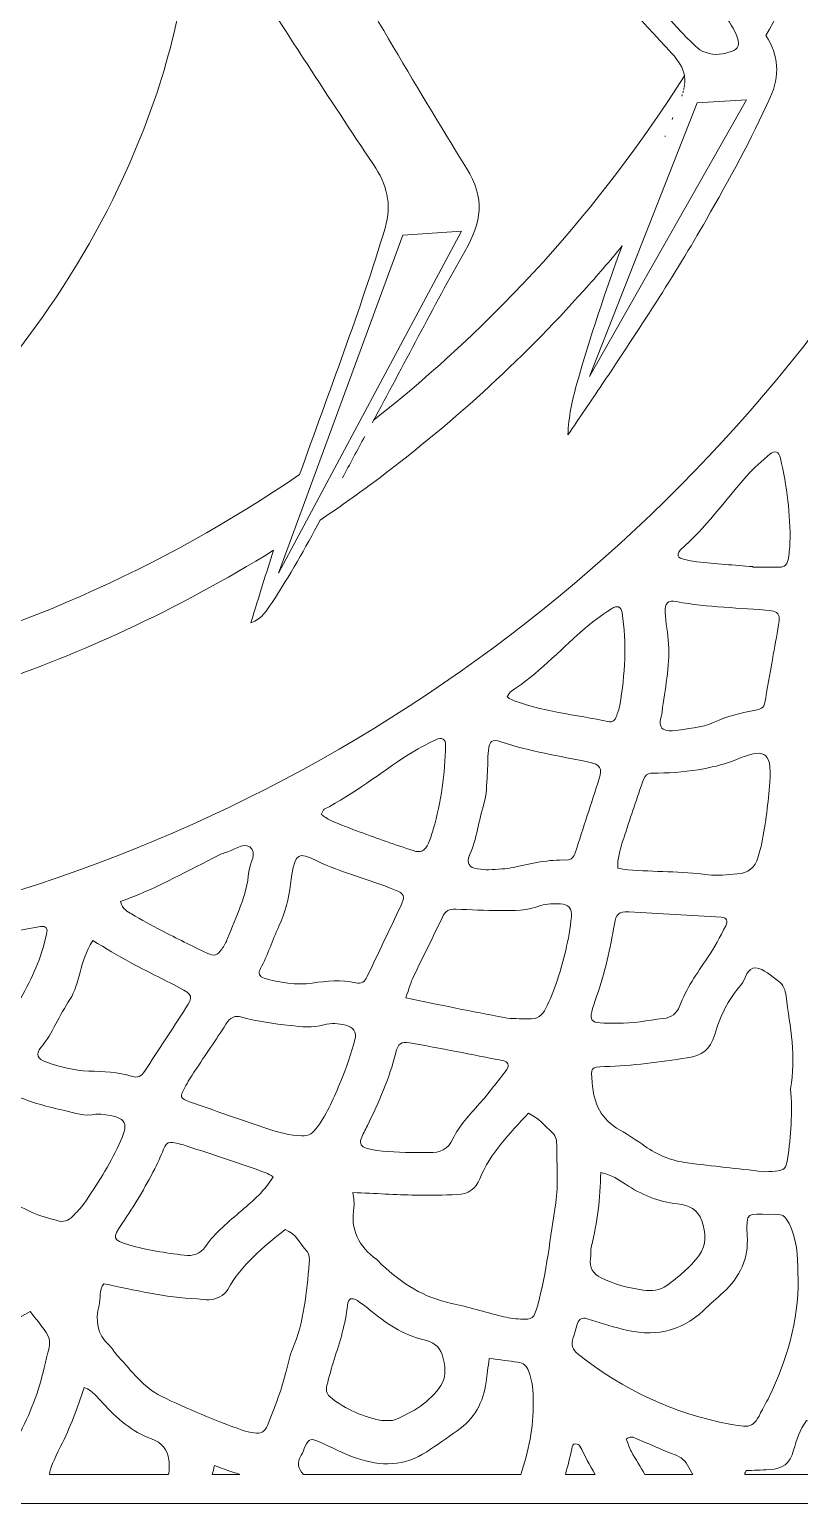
# Model space of a CAD drawing. Extents: x 140 to 2861, y -2860 to -140.
# Drawn here: x 1809 to 2298, y -2860 to -1924 of the extents above; entities that cross this region are included whole.
import ezdxf

# ---------------------------------------------------------------- set-up
doc = ezdxf.new("R2010")
doc.units = 0
doc.header["$MEASUREMENT"] = 0
doc.layers.add('Layer 1', color=7, linetype='Continuous')

# ---------------------------------------------------------------- blocks, each defined once
blk = doc.blocks.new('block 2')
at = {"layer": 'Layer 1', "lineweight": 0}
for points in [[(1780.97, -2859.85), (1839.77, -2859.85), (1880.58, -2859.85), (1919.56, -2859.85), (1951.43, -2859.85), (2003.22, -2859.85), (2113.63, -2859.85), (2143.36, -2859.85), (2179.41, -2859.85), (2210.11, -2859.85), (2242.48, -2859.85), (2275.16, -2859.85), (2345.42, -2859.85)], [(2233.38, -1970.18), (2264.85, -1968.41), (2164.99, -2144.12), (2233.38, -1970.18)], [(2046.42, -2054.21), (2083.81, -2051.64), (1967.58, -2268.95), (2046.42, -2054.21)]]:
    blk.add_lwpolyline(points, dxfattribs=at)
for points, knots in [([(2086.03, -2064.28), (2096.41, -2046.1), (2098.94, -2031), (2086.96, -2011.75), (2053.11, -1957.39), (2021.33, -1901.75), (1988.56, -1846.73), (1954.36, -1789.37), (1916.44, -1734.35), (1881.02, -1677.75), (1870.45, -1660.89), (1861.42, -1643.02), (1851.01, -1624.46), (1857.73, -1624.16), (1860.96, -1627.38), (1864.38, -1629.65), (1922.43, -1667.8), (1980.41, -1706.15), (2038.51, -1744.3), (2048.46, -1750.83), (2056.72, -1759.05), (2064.6, -1767.81), (2095.33, -1802.01), (2126.45, -1835.86), (2156.58, -1870.59), (2176.56, -1893.65), (2196.65, -1916.62), (2217.44, -1938.95), (2221.78, -1943.59), (2224.5, -1948.05), (2225.31, -1953.1), (2172.04, -2037.38), (2104.98, -2111.21), (2027.93, -2171.82), (2027.65, -2172.35), (2027.36, -2172.87), (2027.07, -2173.4), (2046.84, -2137.1), (2065.57, -2100.18), (2086.03, -2064.28)], [0, 0, 0, 0, 1, 1, 1, 2, 2, 2, 3, 3, 3, 4, 4, 4, 5, 5, 5, 6, 6, 6, 7, 7, 7, 8, 8, 8, 9, 9, 9, 10, 10, 10, 11, 11, 11, 12, 12, 12, 13, 13, 13, 13]), ([(2115.73, -1795.67), (2116.73, -1797.02), (2125.88, -1797.67), (2127.57, -1798.13), (2150.24, -1804.35), (2168.1, -1818.95), (2184.01, -1835.9), (2196.38, -1849.04), (2207.56, -1863.56), (2218.94, -1876.62), (2229.96, -1889.3), (2242.18, -1901.79), (2251.63, -1915.7), (2254.55, -1919.96), (2258.36, -1925.38), (2259.39, -1930.53), (2260.55, -1936.29), (2256.93, -1937.25), (2251.56, -1938.68), (2245.98, -1940.17), (2240.18, -1939.52), (2235.23, -1936.52), (2222.2, -1928.65), (2127.49, -1811.42), (2115.73, -1795.67)], [0, 0, 0, 0, 1, 1, 1, 2, 2, 2, 3, 3, 3, 4, 4, 4, 5, 5, 5, 6, 6, 6, 7, 7, 7, 8, 8, 8, 8]), ([(1560.27, -2327.58), (1617.71, -2293.89), (1673.35, -2257.62), (1722.76, -2212.59), (1786.08, -2154.91), (1837.64, -2088.52), (1872.37, -2009.91), (1893.89, -1961.19), (1908.14, -1910.36), (1911.79, -1856.91), (1911.91, -1855.22), (1911.98, -1853.53), (1912.21, -1851.88), (1912.56, -1849.23), (1912.6, -1845.96), (1915.33, -1844.97), (1918.48, -1843.81), (1920.01, -1847.08), (1921.51, -1849.12), (1944.3, -1880.31), (1964.47, -1913.24), (1985.6, -1945.52), (1999.59, -1966.84), (2013.46, -1988.2), (2027.75, -2009.33), (2036.2, -2021.9), (2039.81, -2034.27), (2035.16, -2049.83), (2019.27, -2102.76), (1999.42, -2154.32), (1980.9, -2206.34), (1893.07, -2266.33), (1794.34, -2310.08), (1689.54, -2333.98), (1638.11, -2345.72), (1585.85, -2352.4), (1533.52, -2354.26), (1532.55, -2355.97), (1531.63, -2357.73), (1530.78, -2359.54), (1537.16, -2345.94), (1547, -2335.37), (1560.27, -2327.58)], [0, 0, 0, 0, 1, 1, 1, 2, 2, 2, 3, 3, 3, 4, 4, 4, 5, 5, 5, 6, 6, 6, 7, 7, 7, 8, 8, 8, 9, 9, 9, 10, 10, 10, 11, 11, 11, 12, 12, 12, 13, 13, 13, 14, 14, 14, 14]), ([(1724.87, -2491.54), (1425.79, -2559.76), (1106.27, -2485.55), (866.97, -2295.22), (723.83, -2181.37), (620.75, -2032.29), (559.32, -1868.3), (556.99, -1868.16), (554.66, -1868), (552.33, -1867.83), (590.63, -1870.62), (629.05, -1869.47), (667.27, -1863.1), (676.61, -1861.55), (685.91, -1859.87), (695.18, -1858.03), (695.18, -1858.03), (695.17, -1858.03), (695.17, -1858.03), (703.39, -1877.35), (712.24, -1896.33), (721.74, -1914.89), (723.29, -1917.93), (724.87, -1920.95), (726.45, -1923.96), (726.47, -1923.93), (726.49, -1923.9), (726.52, -1923.87), (726.18, -1924.31), (725.85, -1924.75), (725.52, -1925.19), (715.76, -1938.14), (714.42, -1952.2), (721.06, -1966.88), (733.05, -1993.47), (747.15, -2019.02), (761.6, -2044.3), (782.08, -2080.15), (804.74, -2114.69), (827.76, -2148.96), (835.02, -2159.72), (842.28, -2170.44), (849.54, -2181.16), (849.16, -2169.67), (846.86, -2159.03), (843.9, -2148.54), (835.31, -2118.29), (825.31, -2088.56), (814.41, -2059.15), (853.93, -2108.88), (898.81, -2153.81), (948.77, -2193.54), (967.7, -2208.6), (987.3, -2222.88), (1007.5, -2236.36), (1007.5, -2236.36), (1007.5, -2236.36), (1007.5, -2236.36), (1016.85, -2253.76), (1026.55, -2270.97), (1037.47, -2287.51), (1040.65, -2292.35), (1043.54, -2297.65), (1050.99, -2300.61), (1048.22, -2291.58), (1045.84, -2283.97), (1043.5, -2276.37), (1041.3, -2269.22), (1039.01, -2262.11), (1036.69, -2255.01), (1062.63, -2270.89), (1089.43, -2285.47), (1116.96, -2298.64), (1176.24, -2327), (1238.87, -2348.85), (1303.09, -2363.61), (1361.4, -2377.01), (1421, -2384.52), (1480.53, -2386.04), (1480.52, -2386.03), (1480.52, -2386.02), (1480.52, -2386.02), (1483.9, -2394.72), (1487.34, -2403.41), (1490.84, -2412.07), (1493.15, -2417.72), (1494.76, -2423.98), (1500.45, -2429.13), (1506.13, -2423.98), (1507.75, -2417.72), (1510.05, -2412.07), (1513.54, -2403.45), (1516.96, -2394.81), (1520.33, -2386.15), (1579.84, -2384.97), (1639.02, -2377.77), (1696.54, -2364.65), (1756.14, -2351.05), (1814.72, -2330.98), (1870.63, -2305), (1902.77, -2290.07), (1934.12, -2273.13), (1964.42, -2254.37), (1962.02, -2261.68), (1959.66, -2269.01), (1957.4, -2276.37), (1955.05, -2283.97), (1952.67, -2291.58), (1949.91, -2300.61), (1957.36, -2297.65), (1960.24, -2292.35), (1963.43, -2287.51), (1974.58, -2270.62), (1984.47, -2253.03), (1994, -2235.24), (1994, -2235.24), (1994, -2235.24), (1994, -2235.24), (2005.25, -2227.66), (2016.33, -2219.83), (2027.22, -2211.75), (2075.88, -2175.62), (2121.07, -2134.43), (2161.52, -2089.33), (2169.8, -2080.11), (2177.87, -2070.71), (2185.75, -2061.15), (2175.14, -2089.91), (2165.39, -2118.98), (2157, -2148.54), (2154.04, -2159.03), (2151.74, -2169.67), (2151.35, -2181.16), (2158.61, -2170.44), (2165.88, -2159.72), (2173.14, -2148.96), (2196.15, -2114.69), (2218.82, -2080.15), (2239.3, -2044.3), (2253.75, -2019.02), (2267.85, -1993.47), (2279.83, -1966.88), (2286.08, -1953.09), (2285.27, -1939.84), (2277.05, -1927.55), (2289.5, -1905.21), (2300.96, -1882.38), (2311.37, -1859.13), (2311.37, -1859.13), (2311.36, -1859.13), (2311.35, -1859.13), (2318.75, -1860.54), (2326.18, -1861.86), (2333.62, -1863.1), (2371.89, -1869.48), (2410.35, -1870.63), (2448.69, -1867.82), (2429.8, -1915.98), (2407.27, -1962.4), (2381.44, -2006.73), (2240.59, -2248.54), (2002, -2428.33), (1724.87, -2491.54)], [0, 0, 0, 0, 1, 1, 1, 2, 2, 2, 3, 3, 3, 4, 4, 4, 5, 5, 5, 6, 6, 6, 7, 7, 7, 8, 8, 8, 9, 9, 9, 10, 10, 10, 11, 11, 11, 12, 12, 12, 13, 13, 13, 14, 14, 14, 15, 15, 15, 16, 16, 16, 17, 17, 17, 18, 18, 18, 19, 19, 19, 20, 20, 20, 21, 21, 21, 22, 22, 22, 23, 23, 23, 24, 24, 24, 25, 25, 25, 26, 26, 26, 27, 27, 27, 28, 28, 28, 29, 29, 29, 30, 30, 30, 31, 31, 31, 32, 32, 32, 33, 33, 33, 34, 34, 34, 35, 35, 35, 36, 36, 36, 37, 37, 37, 38, 38, 38, 39, 39, 39, 40, 40, 40, 41, 41, 41, 42, 42, 42, 43, 43, 43, 44, 44, 44, 45, 45, 45, 46, 46, 46, 47, 47, 47, 48, 48, 48, 49, 49, 49, 50, 50, 50, 51, 51, 51, 52, 52, 52, 53, 53, 53, 54, 54, 54, 54]), ([(2225.5, -1954.73), (2225.45, -1954.18), (2225.39, -1953.64), (2225.31, -1953.1), (2225.39, -1953.64), (2225.45, -1954.18), (2225.5, -1954.73)], [0, 0, 0, 0, 1, 1, 1, 2, 2, 2, 2]), ([(2225.55, -1956.6), (2225.54, -1957.11), (2225.52, -1957.63), (2225.48, -1958.15), (2225.52, -1957.63), (2225.54, -1957.11), (2225.55, -1956.6)], [0, 0, 0, 0, 1, 1, 1, 2, 2, 2, 2]), ([(2225.55, -1956.41), (2225.56, -1955.87), (2225.54, -1955.34), (2225.5, -1954.81), (2225.54, -1955.34), (2225.56, -1955.87), (2225.55, -1956.41)], [0, 0, 0, 0, 1, 1, 1, 2, 2, 2, 2]), ([(2223.99, -1964.99), (2223.89, -1965.31), (2223.79, -1965.62), (2223.68, -1965.94), (2223.79, -1965.62), (2223.89, -1965.31), (2223.99, -1964.99)], [0, 0, 0, 0, 1, 1, 1, 2, 2, 2, 2]), ([(2224.69, -1962.62), (2224.59, -1963.03), (2224.49, -1963.43), (2224.36, -1963.85), (2224.49, -1963.43), (2224.59, -1963.03), (2224.69, -1962.62)], [0, 0, 0, 0, 1, 1, 1, 2, 2, 2, 2]), ([(2225.16, -1960.48), (2225.08, -1960.94), (2225, -1961.39), (2224.89, -1961.86), (2225, -1961.39), (2225.08, -1960.94), (2225.16, -1960.48)], [0, 0, 0, 0, 1, 1, 1, 2, 2, 2, 2]), ([(2225.44, -1958.49), (2225.39, -1958.97), (2225.34, -1959.46), (2225.26, -1959.97), (2225.33, -1959.46), (2225.39, -1958.97), (2225.44, -1958.49)], [0, 0, 0, 0, 1, 1, 1, 2, 2, 2, 2]), ([(2217.54, -1980.74), (2217.7, -1980.36), (2217.86, -1979.97), (2218.02, -1979.59), (2217.86, -1979.97), (2217.7, -1980.36), (2217.54, -1980.74)], [0, 0, 0, 0, 1, 1, 1, 2, 2, 2, 2]), ([(2212.99, -1991.71), (2213.07, -1991.54), (2213.14, -1991.36), (2213.21, -1991.18), (2213.14, -1991.36), (2213.07, -1991.54), (2212.99, -1991.71)], [0, 0, 0, 0, 1, 1, 1, 2, 2, 2, 2]), ([(2022.33, -2182.09), (2019.91, -2186.46), (2017.53, -2190.86), (2015.17, -2195.27), (2017.53, -2190.86), (2019.91, -2186.46), (2022.33, -2182.09)], [0, 0, 0, 0, 1, 1, 1, 2, 2, 2, 2]), ([(2221.73, -2255.59), (2221.94, -2255.13), (2222.27, -2254.68), (2222.65, -2254.35), (2238.74, -2240.33), (2250.96, -2222.85), (2265.06, -2207.04), (2269.51, -2202.05), (2274.72, -2197.7), (2279.76, -2193.27), (2282.72, -2190.67), (2285.3, -2191.82), (2286.29, -2196.02), (2290.42, -2213.69), (2292.74, -2231.59), (2292.4, -2249.77), (2292.33, -2253.37), (2291.73, -2256.97), (2291.14, -2260.54), (2290.68, -2263.4), (2288.83, -2265.12), (2285.86, -2265.16), (2280.19, -2265.25), (2274.51, -2265.19), (2268.83, -2265.19), (2268.82, -2265.07), (2268.81, -2264.95), (2268.81, -2264.83), (2256.96, -2263.84), (2245.1, -2262.96), (2233.27, -2261.8), (2229.72, -2261.45), (2226.19, -2260.5), (2222.78, -2259.42), (2221.24, -2258.93), (2221, -2257.15), (2221.73, -2255.59)], [0, 0, 0, 0, 1, 1, 1, 2, 2, 2, 3, 3, 3, 4, 4, 4, 5, 5, 5, 6, 6, 6, 7, 7, 7, 8, 8, 8, 9, 9, 9, 10, 10, 10, 11, 11, 11, 12, 12, 12, 12]), ([(2015.14, -2195.33), (2012.79, -2199.71), (2010.47, -2204.1), (2008.15, -2208.5), (2010.47, -2204.1), (2012.79, -2199.71), (2015.14, -2195.33)], [0, 0, 0, 0, 1, 1, 1, 2, 2, 2, 2]), ([(2184.32, -2352.78), (2183.88, -2355.31), (2182.94, -2357.76), (2182.05, -2360.18), (2181.3, -2362.22), (2179.85, -2363.97), (2177.48, -2363.43), (2156.32, -2358.63), (2134.36, -2357.23), (2114.1, -2348.62), (2113.68, -2348.44), (2113.4, -2347.94), (2112.83, -2347.37), (2113.66, -2346.2), (2114.26, -2344.58), (2115.43, -2343.83), (2132.12, -2333.06), (2145.63, -2318.55), (2160.37, -2305.5), (2166.24, -2300.3), (2172.55, -2295.85), (2179.02, -2291.57), (2182.67, -2289.15), (2185.18, -2290.16), (2185.75, -2293.96), (2188.66, -2313.65), (2187.7, -2333.25), (2184.32, -2352.78)], [0, 0, 0, 0, 1, 1, 1, 2, 2, 2, 3, 3, 3, 4, 4, 4, 5, 5, 5, 6, 6, 6, 7, 7, 7, 8, 8, 8, 9, 9, 9, 9]), ([(2215.3, -2313.9), (2214.9, -2307.2), (2213.48, -2300.56), (2213.06, -2293.86), (2212.7, -2288.05), (2214.84, -2285.91), (2220.36, -2287.01), (2240.24, -2290.96), (2260.49, -2290.69), (2280.53, -2292.85), (2284.3, -2293.25), (2286.06, -2295.27), (2285.49, -2299.14), (2284.45, -2306.31), (2283.05, -2313.44), (2281.8, -2320.58), (2280.19, -2329.76), (2278.58, -2338.94), (2276.96, -2348.12), (2275.8, -2354.66), (2275.72, -2354.86), (2269.52, -2356.09), (2260.86, -2357.79), (2252.38, -2359.9), (2244.27, -2363.6), (2236.16, -2367.31), (2227.2, -2367.72), (2217.79, -2369.04), (2217.45, -2369.04), (2216.42, -2369.07), (2215.38, -2369.04), (2211.68, -2368.93), (2209.46, -2366.6), (2209.93, -2363.14), (2210.2, -2361.1), (2210.93, -2359.11), (2211.17, -2357.07), (2212.87, -2342.71), (2216.16, -2328.47), (2215.3, -2313.9)], [0, 0, 0, 0, 1, 1, 1, 2, 2, 2, 3, 3, 3, 4, 4, 4, 5, 5, 5, 6, 6, 6, 7, 7, 7, 8, 8, 8, 9, 9, 9, 10, 10, 10, 11, 11, 11, 12, 12, 12, 13, 13, 13, 13]), ([(1994.62, -2422.19), (1995.53, -2420.59), (1995.81, -2419.3), (1996.55, -2418.92), (2015.46, -2409.18), (2032.06, -2395.89), (2049.78, -2384.34), (2055.38, -2380.69), (2061.46, -2377.74), (2067.45, -2374.74), (2071.19, -2372.86), (2073.75, -2374.45), (2073.67, -2378.22), (2073.3, -2396.36), (2070.78, -2414.19), (2065.81, -2431.65), (2064.96, -2434.62), (2063.92, -2437.56), (2062.7, -2440.41), (2060.57, -2445.38), (2058.03, -2446.83), (2052.96, -2445.16), (2041.7, -2441.46), (2030.53, -2437.45), (2019.38, -2433.42), (2013.08, -2431.14), (2006.83, -2428.66), (2000.66, -2426.03), (1998.47, -2425.1), (1996.57, -2423.46), (1994.62, -2422.19)], [0, 0, 0, 0, 1, 1, 1, 2, 2, 2, 3, 3, 3, 4, 4, 4, 5, 5, 5, 6, 6, 6, 7, 7, 7, 8, 8, 8, 9, 9, 9, 10, 10, 10, 10]), ([(2150.59, -2451.17), (2139.11, -2450.76), (2128.1, -2453.27), (2117.02, -2455.83), (2112.04, -2456.98), (2106.76, -2456.86), (2100.97, -2457.38), (2099.04, -2457.23), (2096.45, -2457.19), (2093.91, -2456.8), (2088.64, -2455.98), (2086.64, -2453.09), (2088.84, -2448.1), (2093.47, -2437.6), (2094.63, -2426.19), (2098.01, -2415.37), (2099.82, -2409.59), (2099.63, -2403.15), (2100.1, -2396.99), (2100.5, -2391.85), (2100.36, -2386.66), (2100.81, -2381.53), (2101.34, -2375.55), (2103.06, -2374.19), (2108.8, -2376.08), (2127, -2382.05), (2145.87, -2385.1), (2164.54, -2388.95), (2172.15, -2390.52), (2173.26, -2393.12), (2171.23, -2399.41), (2166.14, -2415.1), (2161.12, -2430.82), (2156.01, -2446.51), (2155.17, -2449.09), (2153.56, -2451.28), (2150.59, -2451.17)], [0, 0, 0, 0, 1, 1, 1, 2, 2, 2, 3, 3, 3, 4, 4, 4, 5, 5, 5, 6, 6, 6, 7, 7, 7, 8, 8, 8, 9, 9, 9, 10, 10, 10, 11, 11, 11, 12, 12, 12, 12]), ([(2237.75, -2393.14), (2244.92, -2391.85), (2251.64, -2389.99), (2258.45, -2387.3), (2275.2, -2380.66), (2281.11, -2380.61), (2279.58, -2401.87), (2278.65, -2414.79), (2276.96, -2427.54), (2274.57, -2440.23), (2274, -2443.25), (2272.89, -2446.17), (2272.12, -2449.17), (2270.35, -2456.05), (2265.75, -2459.54), (2258.86, -2459.98), (2252.68, -2460.38), (2246.36, -2461.36), (2240.32, -2460.52), (2223.37, -2458.16), (2206.29, -2458.76), (2189.33, -2457.32), (2187.34, -2457.15), (2185.38, -2456.69), (2182.97, -2456.29), (2182.72, -2450.18), (2184.4, -2444.78), (2186.1, -2439.47), (2189.87, -2427.68), (2193.87, -2415.97), (2197.85, -2404.24), (2200.54, -2396.29), (2200.71, -2395.88), (2208.56, -2395.91), (2218.41, -2395.94), (2228.05, -2394.89), (2237.75, -2393.14)], [0, 0, 0, 0, 1, 1, 1, 2, 2, 2, 3, 3, 3, 4, 4, 4, 5, 5, 5, 6, 6, 6, 7, 7, 7, 8, 8, 8, 9, 9, 9, 10, 10, 10, 11, 11, 11, 12, 12, 12, 12]), ([(1867.19, -2477.54), (1887.93, -2470.14), (1906.85, -2459.57), (1926.13, -2449.76), (1928.42, -2448.59), (1930.74, -2447.31), (1933.2, -2446.65), (1938.62, -2445.21), (1944.75, -2439.88), (1949.18, -2442.87), (1954.62, -2446.52), (1949.03, -2453.14), (1948.61, -2458.49), (1947.44, -2473.73), (1940.42, -2487.13), (1935.13, -2501.06), (1934.22, -2503.44), (1932.81, -2505.67), (1931.41, -2507.82), (1928.91, -2511.64), (1926.62, -2512.47), (1922.19, -2510.37), (1912.42, -2505.73), (1902.74, -2500.87), (1893.13, -2495.91), (1886.72, -2492.61), (1880.39, -2489.11), (1874.2, -2485.41), (1871.67, -2483.89), (1868.49, -2482.75), (1867.19, -2477.54)], [0, 0, 0, 0, 1, 1, 1, 2, 2, 2, 3, 3, 3, 4, 4, 4, 5, 5, 5, 6, 6, 6, 7, 7, 7, 8, 8, 8, 9, 9, 9, 10, 10, 10, 10]), ([(1988.94, -2529.3), (1978.62, -2530.8), (1968.32, -2528.97), (1958.3, -2526.19), (1955.26, -2525.34), (1954.53, -2522.7), (1955.99, -2520.06), (1960.76, -2511.44), (1963.62, -2501.99), (1967.73, -2493.13), (1971.74, -2484.52), (1974.1, -2475.74), (1975.18, -2466.45), (1975.42, -2464.4), (1975.64, -2462.34), (1976.02, -2460.31), (1978.47, -2446.88), (1979.74, -2446), (1991.77, -2451.67), (2007.71, -2459.18), (2024.83, -2463.41), (2041.08, -2470.02), (2047.7, -2472.71), (2048.22, -2473.75), (2045.13, -2480.37), (2038.12, -2495.33), (2030.88, -2510.19), (2023.87, -2525.16), (2022.33, -2528.45), (2020.2, -2529.95), (2016.6, -2529.16), (2007.37, -2527.16), (1998.24, -2527.95), (1988.94, -2529.3)], [0, 0, 0, 0, 1, 1, 1, 2, 2, 2, 3, 3, 3, 4, 4, 4, 5, 5, 5, 6, 6, 6, 7, 7, 7, 8, 8, 8, 9, 9, 9, 10, 10, 10, 11, 11, 11, 11]), ([(2110.74, -2551.25), (2090.46, -2547.41), (2070.26, -2543.15), (2048.36, -2538.7), (2050.45, -2532.85), (2051.52, -2528.81), (2053.28, -2525.11), (2059.29, -2512.48), (2065.7, -2500.03), (2071.63, -2487.36), (2073.49, -2483.39), (2076.18, -2482.17), (2080.19, -2482.34), (2089.5, -2482.73), (2098.83, -2483.16), (2108.15, -2483.27), (2116.95, -2483.37), (2125.69, -2483.46), (2134.22, -2480.08), (2137.89, -2478.63), (2142.4, -2479.01), (2146.52, -2479.08), (2151.54, -2479.17), (2154.16, -2481.92), (2153.59, -2487.16), (2152.8, -2494.35), (2151.59, -2501.54), (2149.93, -2508.58), (2146.95, -2521.2), (2143.13, -2533.59), (2137.38, -2545.28), (2135.1, -2549.92), (2131.61, -2552.39), (2126.27, -2552.05), (2121.09, -2551.73), (2115.79, -2552.21), (2110.74, -2551.25)], [0, 0, 0, 0, 1, 1, 1, 2, 2, 2, 3, 3, 3, 4, 4, 4, 5, 5, 5, 6, 6, 6, 7, 7, 7, 8, 8, 8, 9, 9, 9, 10, 10, 10, 11, 11, 11, 12, 12, 12, 12]), ([(2251.65, -2493.02), (2247.91, -2499.83), (2244.44, -2506.86), (2240.04, -2513.24), (2233.25, -2523.07), (2226.56, -2532.85), (2222.26, -2544.11), (2220.48, -2548.79), (2217.07, -2551.23), (2211.73, -2551.82), (2201.95, -2552.91), (2192.29, -2555.13), (2183.2, -2554.75), (2163.41, -2555.05), (2163.46, -2555.03), (2169.8, -2537.19), (2175.02, -2522.48), (2178.15, -2507.24), (2180.85, -2491.9), (2182.01, -2485.31), (2183.61, -2483.85), (2189.97, -2484.15), (2209.65, -2485.1), (2229.31, -2486.27), (2248.97, -2487.46), (2252.15, -2487.65), (2253.29, -2490.04), (2251.65, -2493.02)], [0, 0, 0, 0, 1, 1, 1, 2, 2, 2, 3, 3, 3, 4, 4, 4, 5, 5, 5, 6, 6, 6, 7, 7, 7, 8, 8, 8, 9, 9, 9, 9]), ([(1817.93, -2506.65), (1814.03, -2520.86), (1806.88, -2533.37), (1799.98, -2546.06), (1797.29, -2551.02), (1794.3, -2555.95), (1788.31, -2559.9), (1763.98, -2546.45), (1739.54, -2528.12), (1732.4, -2517.75), (1755.55, -2513.19), (1777.04, -2504.21), (1799.04, -2496.81), (1801.96, -2495.83), (1805.09, -2495.46), (1808.13, -2494.86), (1822.65, -2491.99), (1822.01, -2491.82), (1817.93, -2506.65)], [0, 0, 0, 0, 1, 1, 1, 2, 2, 2, 3, 3, 3, 4, 4, 4, 5, 5, 5, 6, 6, 6, 6]), ([(1873.01, -2516.01), (1883.46, -2521.64), (1894.19, -2526.77), (1904.67, -2532.34), (1912.95, -2536.74), (1913.3, -2537.94), (1908.67, -2545.13), (1899.99, -2558.61), (1891.12, -2571.97), (1882.38, -2585.41), (1880.45, -2588.38), (1877.91, -2589.72), (1874.53, -2588.6), (1865.54, -2585.65), (1856.28, -2585.54), (1846.94, -2585.25), (1837.62, -2584.96), (1828.58, -2582.45), (1819.78, -2579.39), (1814.26, -2577.48), (1813.07, -2574.5), (1816.55, -2570.25), (1824.18, -2560.94), (1828.39, -2549.65), (1834.95, -2539.72), (1838.28, -2534.69), (1839.76, -2528.31), (1841.44, -2522.35), (1843.27, -2515.87), (1845.06, -2509.46), (1849.45, -2502.25), (1857.85, -2507.19), (1865.3, -2511.85), (1873.01, -2516.01)], [0, 0, 0, 0, 1, 1, 1, 2, 2, 2, 3, 3, 3, 4, 4, 4, 5, 5, 5, 6, 6, 6, 7, 7, 7, 8, 8, 8, 9, 9, 9, 10, 10, 10, 11, 11, 11, 11]), ([(2290.8, -2641.27), (2289.93, -2647.21), (2288.9, -2648.11), (2282.89, -2648.73), (2280.32, -2648.99), (2277.69, -2649.26), (2275.14, -2648.99), (2259.18, -2647.26), (2243.22, -2645.48), (2227.28, -2643.51), (2217.35, -2642.29), (2208.36, -2638.57), (2200.1, -2632.8), (2195.03, -2629.26), (2189.84, -2625.62), (2184.51, -2622.72), (2172.14, -2615.98), (2167.7, -2605.68), (2166.75, -2592.47), (2166.05, -2582.81), (2165.52, -2582.67), (2174.71, -2582.38), (2192.34, -2581.81), (2209.75, -2579.44), (2227.14, -2576.75), (2236.15, -2575.36), (2241.87, -2571.78), (2244.62, -2562.07), (2247.86, -2550.69), (2253.05, -2539.77), (2261.1, -2530.64), (2264.41, -2526.88), (2265.19, -2519.06), (2270.66, -2519.63), (2275.74, -2520.16), (2280.49, -2524.92), (2285.16, -2528.14), (2288.32, -2530.31), (2289.42, -2533.85), (2289.91, -2537.57), (2291.19, -2547.33), (2292.82, -2557.06), (2293.78, -2566.85), (2294.75, -2576.67), (2294.34, -2586.52), (2292.8, -2596.47), (2294.02, -2611.39), (2292.97, -2626.36), (2290.8, -2641.27)], [0, 0, 0, 0, 1, 1, 1, 2, 2, 2, 3, 3, 3, 4, 4, 4, 5, 5, 5, 6, 6, 6, 7, 7, 7, 8, 8, 8, 9, 9, 9, 10, 10, 10, 11, 11, 11, 12, 12, 12, 13, 13, 13, 14, 14, 14, 15, 15, 15, 16, 16, 16, 16]), ([(2007.07, -2591.7), (2002.86, -2601.68), (1998.77, -2611.81), (1992.25, -2620.65), (1989.68, -2624.13), (1986.77, -2626.9), (1982.23, -2626.27), (1974.59, -2626.35), (1967.61, -2624.12), (1960.77, -2621.88), (1944.07, -2616.41), (1927.53, -2610.44), (1910.94, -2604.63), (1904.95, -2602.53), (1904.64, -2601.72), (1907.91, -2595.73), (1909.9, -2592.11), (1912.05, -2588.56), (1914.33, -2585.11), (1920.89, -2575.19), (1927.79, -2565.47), (1934.06, -2555.37), (1936.69, -2551.14), (1939.59, -2549.6), (1944.26, -2550.94), (1954.24, -2553.81), (1964.5, -2555.09), (1974.8, -2556.22), (1982.03, -2557.01), (1989.16, -2557.95), (1996.36, -2555.79), (2000.92, -2554.43), (2005.59, -2554.95), (2010.18, -2556.1), (2014.94, -2557.29), (2017.4, -2560.38), (2016, -2565.28), (2013.46, -2574.22), (2010.68, -2583.15), (2007.07, -2591.7)], [0, 0, 0, 0, 1, 1, 1, 2, 2, 2, 3, 3, 3, 4, 4, 4, 5, 5, 5, 6, 6, 6, 7, 7, 7, 8, 8, 8, 9, 9, 9, 10, 10, 10, 11, 11, 11, 12, 12, 12, 13, 13, 13, 13]), ([(2019.98, -2628.24), (2021.11, -2625.35), (2022.59, -2622.61), (2023.95, -2619.82), (2031.25, -2604.92), (2037.97, -2589.81), (2041.97, -2573.61), (2043.38, -2567.91), (2045.45, -2566.24), (2050.64, -2567.19), (2070.49, -2570.8), (2090.28, -2574.67), (2110.08, -2578.56), (2113.35, -2579.2), (2114.38, -2581.73), (2112.46, -2584.21), (2106.78, -2591.59), (2101.25, -2599.13), (2095.06, -2606.06), (2088.84, -2613.03), (2082.33, -2619.72), (2078.28, -2628.25), (2075.22, -2634.69), (2070.11, -2637.2), (2063.25, -2637.01), (2059.11, -2636.89), (2054.96, -2636.99), (2052.15, -2636.99), (2041.52, -2636.6), (2032.17, -2636.59), (2023.09, -2634.18), (2020.28, -2633.43), (2018.82, -2631.21), (2019.98, -2628.24)], [0, 0, 0, 0, 1, 1, 1, 2, 2, 2, 3, 3, 3, 4, 4, 4, 5, 5, 5, 6, 6, 6, 7, 7, 7, 8, 8, 8, 9, 9, 9, 10, 10, 10, 11, 11, 11, 11]), ([(1753.65, -2646.38), (1757.97, -2640.52), (1760.78, -2636.19), (1764.11, -2632.31), (1772.55, -2622.49), (1781.46, -2613.07), (1789.69, -2603.08), (1793.06, -2598.99), (1796.21, -2598.81), (1800.46, -2600.74), (1810.41, -2605.27), (1820.98, -2607.86), (1831.57, -2610.34), (1838.09, -2611.87), (1844.54, -2614.14), (1851.44, -2612.63), (1852.42, -2612.41), (1853.5, -2612.55), (1854.53, -2612.65), (1872.74, -2614.26), (1872.28, -2618.94), (1866.15, -2631.96), (1859.95, -2645.12), (1852.3, -2657.45), (1843.95, -2669.33), (1841.88, -2672.27), (1839.23, -2674.82), (1836.75, -2677.45), (1834.03, -2680.33), (1830.71, -2681.35), (1826.85, -2680.13), (1821.42, -2678.43), (1815.68, -2677.34), (1810.61, -2674.89), (1792.01, -2665.89), (1773.63, -2656.43), (1753.65, -2646.38)], [0, 0, 0, 0, 1, 1, 1, 2, 2, 2, 3, 3, 3, 4, 4, 4, 5, 5, 5, 6, 6, 6, 7, 7, 7, 8, 8, 8, 9, 9, 9, 10, 10, 10, 11, 11, 11, 12, 12, 12, 12]), ([(2143.59, -2668.83), (2140.05, -2690.79), (2137.95, -2713.05), (2131.92, -2734.58), (2129.83, -2742.05), (2128.64, -2743.18), (2121.31, -2742.72), (2117.19, -2742.46), (2113.04, -2741.85), (2109.03, -2740.86), (2098.46, -2738.27), (2088.06, -2734.91), (2077.42, -2732.72), (2060.02, -2729.15), (2045.85, -2720.12), (2033.17, -2708.23), (2032.04, -2707.17), (2031.1, -2705.85), (2029.86, -2704.94), (2018.54, -2696.61), (2012.88, -2685.94), (2015.43, -2671.56), (2015.87, -2669.1), (2015.12, -2666.44), (2014.79, -2662.31), (2028.98, -2662.94), (2041.84, -2663.7), (2054.7, -2664.01), (2063.5, -2664.23), (2072.32, -2663.95), (2081.13, -2663.64), (2087.99, -2663.4), (2092.86, -2660.02), (2095.45, -2653.53), (2101.96, -2637.24), (2114.11, -2625.18), (2126.2, -2611.94), (2132.57, -2614.79), (2136.75, -2620.09), (2141.59, -2624.43), (2144.09, -2626.68), (2144.22, -2629.96), (2144.2, -2633.1), (2144.13, -2645.03), (2145.46, -2657.19), (2143.59, -2668.83)], [0, 0, 0, 0, 1, 1, 1, 2, 2, 2, 3, 3, 3, 4, 4, 4, 5, 5, 5, 6, 6, 6, 7, 7, 7, 8, 8, 8, 9, 9, 9, 10, 10, 10, 11, 11, 11, 12, 12, 12, 13, 13, 13, 14, 14, 14, 15, 15, 15, 15]), ([(1868.15, -2681.95), (1875.84, -2670.84), (1882.72, -2659.25), (1888.89, -2647.25), (1891.26, -2642.66), (1893.14, -2637.82), (1895.3, -2633.11), (1896.28, -2630.95), (1898.18, -2630.12), (1900.36, -2630.53), (1903.41, -2631.1), (1906.46, -2631.83), (1909.41, -2632.81), (1926.12, -2638.39), (1942.81, -2644.04), (1959.49, -2649.73), (1960.91, -2650.22), (1962.15, -2651.23), (1964.06, -2652.34), (1958.91, -2661.1), (1951.42, -2667.48), (1944.11, -2673.76), (1935.84, -2680.88), (1927.35, -2687.63), (1921.04, -2696.71), (1917.8, -2701.38), (1913.36, -2702.83), (1907.52, -2702.11), (1895.65, -2700.65), (1883.87, -2699.02), (1872.41, -2695.53), (1862.01, -2692.36), (1861.58, -2691.45), (1868.15, -2681.95)], [0, 0, 0, 0, 1, 1, 1, 2, 2, 2, 3, 3, 3, 4, 4, 4, 5, 5, 5, 6, 6, 6, 7, 7, 7, 8, 8, 8, 9, 9, 9, 10, 10, 10, 11, 11, 11, 11]), ([(2165.7, -2704.2), (2166.01, -2701.64), (2165.67, -2698.95), (2166.27, -2696.48), (2169.96, -2681.42), (2171.93, -2666.13), (2172.2, -2649.63), (2179.42, -2651.14), (2183.56, -2654.33), (2187.84, -2657.06), (2198.02, -2663.54), (2208.84, -2668.45), (2220.9, -2669.55), (2228.43, -2670.23), (2233.81, -2673.23), (2236.33, -2680.28), (2239.02, -2687.84), (2239.7, -2695.63), (2234.47, -2702.46), (2228.79, -2709.88), (2221.66, -2715.99), (2214.15, -2721.44), (2209.91, -2724.52), (2204.32, -2725.07), (2199.19, -2724.3), (2190.01, -2722.91), (2180.99, -2720.81), (2172.52, -2716.56), (2167.08, -2713.83), (2164.97, -2710.02), (2165.7, -2704.2)], [0, 0, 0, 0, 1, 1, 1, 2, 2, 2, 3, 3, 3, 4, 4, 4, 5, 5, 5, 6, 6, 6, 7, 7, 7, 8, 8, 8, 9, 9, 9, 10, 10, 10, 10]), ([(2254.25, -2809.44), (2218.43, -2802.83), (2186.55, -2787.6), (2157.99, -2765.11), (2154.07, -2762.02), (2153.13, -2758.88), (2154.77, -2754.41), (2155.84, -2751.5), (2156.42, -2748.42), (2157.46, -2745.49), (2158.45, -2742.71), (2160.43, -2741.52), (2163.49, -2742.46), (2170.89, -2744.73), (2178.28, -2747.09), (2185.75, -2749.09), (2205.06, -2754.26), (2222.58, -2751.38), (2237.49, -2737.21), (2241.62, -2733.28), (2245.87, -2729.48), (2250.1, -2725.66), (2260.73, -2716.05), (2266.09, -2704.18), (2265.28, -2689.76), (2264.38, -2673.68), (2265.46, -2676.21), (2279.54, -2676.19), (2287.59, -2676.18), (2288.99, -2675.3), (2293.28, -2685.32), (2297.72, -2695.69), (2297.31, -2706.58), (2297.53, -2717.46), (2297.94, -2743.95), (2290.41, -2768.51), (2279.13, -2792.13), (2278.24, -2794), (2277.15, -2795.77), (2276.21, -2797.62), (2268.9, -2811.96), (2268.87, -2812.14), (2254.25, -2809.44)], [0, 0, 0, 0, 1, 1, 1, 2, 2, 2, 3, 3, 3, 4, 4, 4, 5, 5, 5, 6, 6, 6, 7, 7, 7, 8, 8, 8, 9, 9, 9, 10, 10, 10, 11, 11, 11, 12, 12, 12, 13, 13, 13, 14, 14, 14, 14]), ([(1972.56, -2775.11), (1969.59, -2787.19), (1965.13, -2798.75), (1960.45, -2810.24), (1958.82, -2814.23), (1956.13, -2815.85), (1951.95, -2815), (1949.42, -2814.49), (1946.8, -2814.2), (1944.4, -2813.31), (1926.98, -2806.8), (1909.71, -2799.95), (1893, -2791.72), (1881.41, -2786), (1874.39, -2775.57), (1865.79, -2766.75), (1863.64, -2764.54), (1862.32, -2761.49), (1860.06, -2759.44), (1852.17, -2752.33), (1851.06, -2743.53), (1853.54, -2733.98), (1854.7, -2729.53), (1853.22, -2724.56), (1856.45, -2720.26), (1876.04, -2724.35), (1895.65, -2728.98), (1915.84, -2729.94), (1918.41, -2730.07), (1921.01, -2730.65), (1923.54, -2730.43), (1928.35, -2730), (1932.71, -2728.26), (1935.23, -2723.82), (1944.11, -2708.15), (1957.69, -2697.04), (1971.78, -2685.88), (1978.51, -2688.36), (1981.29, -2694.99), (1985.62, -2699.86), (1987.06, -2701.48), (1987.26, -2704.78), (1987.03, -2707.22), (1985.3, -2725.73), (1983.83, -2744.3), (1976.41, -2761.75), (1974.62, -2765.99), (1973.67, -2770.61), (1972.56, -2775.11)], [0, 0, 0, 0, 1, 1, 1, 2, 2, 2, 3, 3, 3, 4, 4, 4, 5, 5, 5, 6, 6, 6, 7, 7, 7, 8, 8, 8, 9, 9, 9, 10, 10, 10, 11, 11, 11, 12, 12, 12, 13, 13, 13, 14, 14, 14, 15, 15, 15, 16, 16, 16, 16]), ([(2017.61, -2731), (2020.19, -2732.73), (2022.77, -2734.5), (2025.11, -2736.52), (2035.44, -2745.4), (2046.62, -2752.75), (2060.07, -2755.94), (2065.48, -2757.23), (2069.58, -2759.7), (2071.38, -2765.25), (2073.54, -2771.9), (2074.39, -2778.94), (2070.6, -2784.81), (2063.67, -2795.58), (2052.79, -2801.78), (2041.28, -2806.72), (2039.5, -2807.49), (2037.18, -2807.02), (2032.92, -2807.23), (2022.22, -2804.8), (2010.18, -2800.59), (2000.06, -2791.92), (1997.82, -2790), (1997.57, -2787.35), (1998.21, -2784.81), (1999.59, -2779.3), (2001.17, -2773.83), (2002.88, -2768.41), (2006.47, -2757.06), (2010.18, -2745.75), (2011.26, -2733.78), (2011.64, -2729.64), (2014.12, -2728.65), (2017.61, -2731)], [0, 0, 0, 0, 1, 1, 1, 2, 2, 2, 3, 3, 3, 4, 4, 4, 5, 5, 5, 6, 6, 6, 7, 7, 7, 8, 8, 8, 9, 9, 9, 10, 10, 10, 11, 11, 11, 11]), ([(1802.19, -2817.09), (1798.04, -2824.9), (1794.87, -2833.24), (1791.2, -2841.35), (1791.2, -2841.35), (1730.71, -2841.35), (1730.71, -2841.35), (1730.63, -2841.31), (1730.55, -2841.27), (1730.47, -2841.22), (1713.58, -2832.64), (1702.32, -2818.8), (1692.81, -2803.1), (1691.2, -2800.44), (1690.07, -2797.43), (1688.14, -2795.05), (1682.73, -2788.39), (1681.75, -2781.25), (1684.5, -2773.24), (1685.84, -2769.34), (1686.51, -2765.21), (1687.61, -2761.21), (1688.67, -2757.38), (1690.27, -2756.62), (1694.56, -2758.08), (1705.33, -2761.73), (1716, -2765.69), (1726.84, -2769.13), (1734.24, -2771.47), (1741.82, -2773.27), (1749.38, -2775.09), (1757.52, -2777.05), (1764.33, -2775.79), (1770, -2768.44), (1780.3, -2755.07), (1794.65, -2746.61), (1809.67, -2737.86), (1826.05, -2758.41), (1823.05, -2754.01), (1818.63, -2773.65), (1815.22, -2788.82), (1809.57, -2803.19), (1802.19, -2817.09)], [0, 0, 0, 0, 1, 1, 1, 2, 2, 2, 3, 3, 3, 4, 4, 4, 5, 5, 5, 6, 6, 6, 7, 7, 7, 8, 8, 8, 9, 9, 9, 10, 10, 10, 11, 11, 11, 12, 12, 12, 13, 13, 13, 14, 14, 14, 14]), ([(2121.35, -2841.35), (2121.35, -2841.35), (1983.27, -2841.35), (1983.27, -2841.35), (1980, -2837.59), (1978.89, -2834), (1981.93, -2829.16), (1983.02, -2827.42), (1983.59, -2825.37), (1984.5, -2823.51), (1986.84, -2818.76), (1988.21, -2818.31), (1992.86, -2820.4), (2000.88, -2824.02), (2008.73, -2828.13), (2017.01, -2831.05), (2032.37, -2836.48), (2047.56, -2836.14), (2061.69, -2826.96), (2068.21, -2822.73), (2074.5, -2818.15), (2080.9, -2813.73), (2091.81, -2806.19), (2097.7, -2795.65), (2099.43, -2782.64), (2100.04, -2778.06), (2100.58, -2773.48), (2101.3, -2767.67), (2108.3, -2768.59), (2113.94, -2769.33), (2119.59, -2770.05), (2123.02, -2770.49), (2125.19, -2772.41), (2126.39, -2775.59), (2128.81, -2782), (2129.35, -2788.68), (2129.35, -2795.47), (2129.37, -2811.54), (2126.45, -2826.77), (2121.35, -2841.35)], [0, 0, 0, 0, 1, 1, 1, 2, 2, 2, 3, 3, 3, 4, 4, 4, 5, 5, 5, 6, 6, 6, 7, 7, 7, 8, 8, 8, 9, 9, 9, 10, 10, 10, 11, 11, 11, 12, 12, 12, 13, 13, 13, 13]), ([(1897.65, -2841.35), (1897.65, -2841.35), (1821.94, -2841.35), (1821.94, -2841.35), (1822.33, -2837.27), (1824.92, -2832.01), (1829.1, -2823.66), (1832.1, -2817.68), (1834.78, -2811.52), (1837.27, -2805.32), (1839.7, -2799.26), (1841.71, -2793.03), (1844.14, -2786.22), (1849.54, -2788.18), (1852.58, -2792.42), (1855.97, -2796.1), (1864.78, -2805.69), (1874.33, -2814.33), (1886.78, -2818.82), (1893.37, -2821.21), (1896.97, -2825.59), (1897.83, -2832.26), (1898.23, -2835.41), (1898.2, -2838.47), (1897.65, -2841.35)], [0, 0, 0, 0, 1, 1, 1, 2, 2, 2, 3, 3, 3, 4, 4, 4, 5, 5, 5, 6, 6, 6, 7, 7, 7, 8, 8, 8, 8]), ([(2263.69, -2841.35), (2263.68, -2841.33), (2263.66, -2841.31), (2263.65, -2841.29), (2263.49, -2840.99), (2263.97, -2840.34), (2264.48, -2838.96), (2269.09, -2838.76), (2274.1, -2838.65), (2279.1, -2838.31), (2288.05, -2837.71), (2292.35, -2834.68), (2294.7, -2826.02), (2296.47, -2819.49), (2298.39, -2813.24), (2302.99, -2807.11), (2308.36, -2809.19), (2311.57, -2813.55), (2314.05, -2817.56), (2319.38, -2826.17), (2325.68, -2833.91), (2332.38, -2841.35), (2332.38, -2841.35), (2263.69, -2841.35), (2263.69, -2841.35)], [0, 0, 0, 0, 1, 1, 1, 2, 2, 2, 3, 3, 3, 4, 4, 4, 5, 5, 5, 6, 6, 6, 7, 7, 7, 8, 8, 8, 8]), ([(2200.2, -2841.35), (2197.34, -2836.53), (2194.38, -2831.76), (2191.63, -2826.87), (2190.21, -2824.33), (2189.42, -2821.43), (2188.43, -2818.9), (2191.84, -2816.26), (2194.09, -2818.42), (2196.25, -2819.28), (2203.43, -2822.13), (2210.4, -2825.53), (2217.63, -2828.24), (2221.66, -2829.75), (2225.27, -2831.53), (2227.3, -2835.4), (2228.36, -2837.41), (2229.46, -2839.39), (2230.59, -2841.35), (2230.59, -2841.35), (2200.2, -2841.35), (2200.2, -2841.35)], [0, 0, 0, 0, 1, 1, 1, 2, 2, 2, 3, 3, 3, 4, 4, 4, 5, 5, 5, 6, 6, 6, 7, 7, 7, 7]), ([(2149.73, -2841.35), (2151.27, -2835.95), (2152.62, -2830.5), (2153.91, -2825.02), (2154.22, -2823.67), (2154.23, -2821.69), (2156.44, -2821.97), (2157.35, -2822.09), (2158.64, -2822.63), (2158.98, -2823.34), (2161.89, -2829.51), (2165.21, -2835.46), (2168.63, -2841.35), (2168.63, -2841.35), (2149.73, -2841.35), (2149.73, -2841.35)], [0, 0, 0, 0, 1, 1, 1, 2, 2, 2, 3, 3, 3, 4, 4, 4, 5, 5, 5, 5]), ([(1925.43, -2841.35), (1925.88, -2839.6), (1926.34, -2837.77), (1926.87, -2835.79), (1931.72, -2837.51), (1935.1, -2838.8), (1938.54, -2839.89), (1940.27, -2840.44), (1941.74, -2840.91), (1943.02, -2841.35), (1943.02, -2841.35), (1925.43, -2841.35), (1925.43, -2841.35)], [0, 0, 0, 0, 1, 1, 1, 2, 2, 2, 3, 3, 3, 4, 4, 4, 4])]:
    blk.add_open_spline(points, degree=3, knots=knots, dxfattribs=at)

msp = doc.modelspace()

# ---------------------------------------------------------------- block references
at = {"layer": 'Layer 1'}
msp.add_blockref('block 2', (0, 0), dxfattribs=at)

doc.saveas('drawing.dxf')
